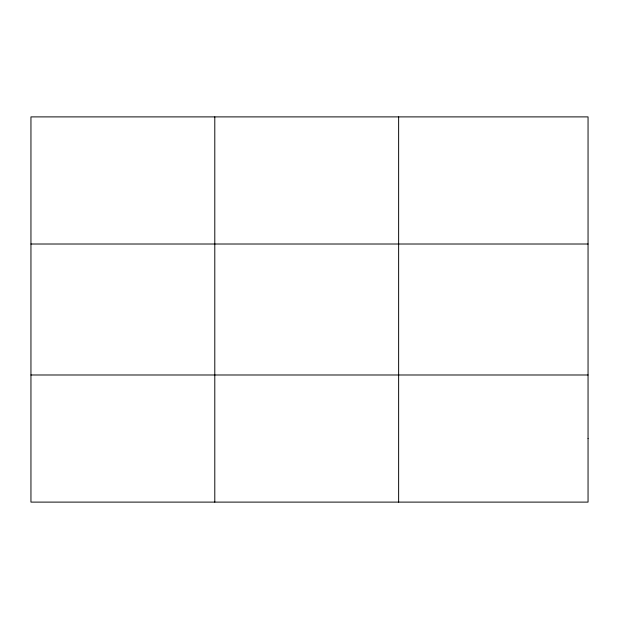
<?xml version="1.0" encoding="UTF-8"?>
<svg xmlns="http://www.w3.org/2000/svg" width="619" height="619" viewBox="0 0 619 619"><rect width="100%" height="100%" fill="white"/><g stroke="black" fill="none" stroke-linecap="round" stroke-linejoin="round"><path stroke-width="0.93" d="M214.793 502.11L214.793 116.89M398.636 502.11L398.636 116.89M30.95 244.01L588.05 244.01M30.95 374.99L588.05 374.99M588.05 438.546L588.05 502.11L30.95 502.11L30.95 116.89L588.05 116.89L588.05 438.546"/></g></svg>
